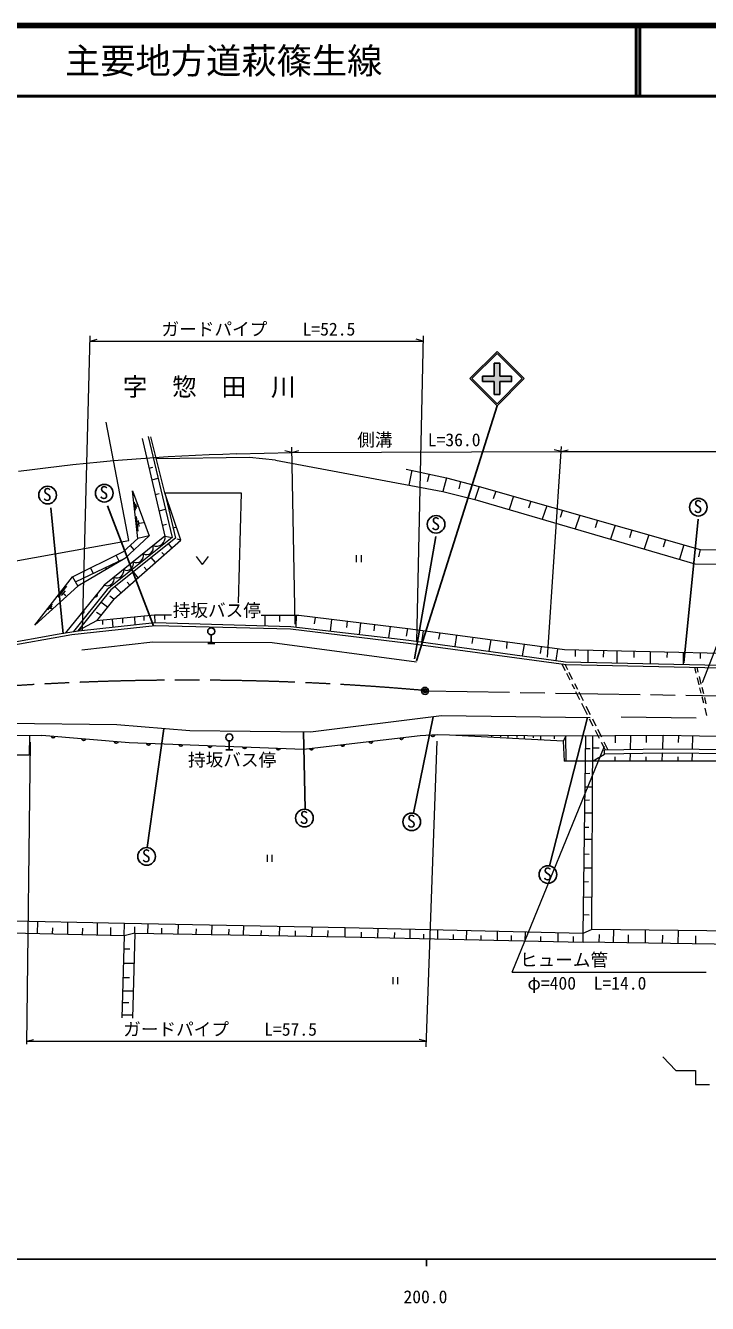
# Model space of a CAD drawing. Units: millimetres, scale not verified. Extents: x 40000 to 680000, y 20000 to 380000.
# Drawn here: x 211136 to 307834, y 198715 to 380000 of the extents above; entities that cross this region are included whole.
import ezdxf
from ezdxf.enums import TextEntityAlignment as Align

# ---------------------------------------------------------------- set-up
doc = ezdxf.new("R2010")
doc.units = ezdxf.units.MM
doc.header["$LTSCALE"] = 1000
doc.header["$PDMODE"] = 32
doc.header["$PDSIZE"] = 500
doc.linetypes.add('CHAIN', pattern=[18.5, 12, -1.5, 3.5, -1.5])
for name, color, linetype, lineweight in [('M-BGD', 7, 'Continuous', 13), ('M-BMK', 2, 'CHAIN', 13), ('M-BMK-SRVR', 3, 'Continuous', 25), ('M-STR-HTXT', 7, 'Continuous', 13), ('M-STR-STRC', 7, 'Continuous', 25), ('M-TTL', 2, 'Continuous', 140), ('M-TTL-BAND', 7, 'Continuous', 25), ('M-TTL-LINE', 7, 'Continuous', 50)]:
    doc.layers.add(name, color=color, linetype=linetype, lineweight=lineweight)
doc.layers.add('M-TTL-TXT', color=7, linetype='Continuous')
doc.styles.add('ＭＳ ゴシック', font='')
doc.styles.get('ＭＳ ゴシック').set_extended_font_data('MS Gothic')

msp = doc.modelspace()

# ---------------------------------------------------------------- hatches: boundary and pattern name
at = {"layer": 'M-STR-STRC'}
msp.add_hatch(color=256, dxfattribs=at).paths.add_polyline_path([(278411, 327664), (278411, 329521), (280053, 329521), (280053, 330242), (278411, 330242), (278411, 332083), (277581, 332083), (277581, 330242), (275938, 330242), (275938, 329521), (277612, 329521), (277612, 327664)])

# ---------------------------------------------------------------- linework, layer by layer
at = {"layer": 'M-BGD'}
for p, q in [((225760, 306943), (222574, 323714)), ((227666, 321437), (230897, 307582)), ((228511, 321708), (231916, 307373)), ((230904, 313699), (228895, 321664)), ((228652, 317210), (229165, 317343)), ((242897, 318720), (229681, 318550)), ((246564, 318323), (242897, 318720)), ((246564, 318323), (270327, 313886)), ((229039, 315547), (229921, 315770)), ((265123, 317082), (270815, 315848)), ((265905, 316913), (265493, 314788)), ((268357, 316381), (268111, 315248)), ((270815, 315848), (270327, 313886)), ((270815, 315848), (275463, 314629)), ((227064, 307245), (226307, 314016)), ((226307, 314016), (228641, 307623)), ((230904, 313699), (241715, 313730)), ((233164, 306975), (230904, 313699)), ((230904, 313699), (232381, 307303)), ((241715, 313730), (241294, 298109)), ((270327, 313886), (274828, 312750)), ((272829, 315320), (272598, 314281)), ((275463, 314629), (274828, 312750)), ((275463, 314629), (306824, 305686)), ((277808, 313960), (277463, 312851)), ((226728, 311252), (226574, 312403)), ((226720, 312133), (226803, 311476)), ((226844, 311825), (227013, 311856)), ((229521, 313483), (230091, 313613)), ((274828, 312750), (306062, 303649)), ((280343, 313237), (279695, 311332)), ((282771, 312545), (282454, 311547)), ((285065, 311890), (284389, 309964)), ((227116, 308285), (226854, 310332)), ((230059, 311175), (230957, 311409)), ((287286, 311257), (286968, 310201)), ((289740, 310557), (289080, 308597)), ((227100, 309795), (227210, 308929)), ((227278, 309388), (227845, 309498)), ((230535, 309135), (231100, 309258)), ((232543, 308822), (232059, 308695)), ((292229, 309848), (291903, 308729)), ((294740, 309131), (294085, 307139)), ((297124, 308452), (296796, 307341)), ((198973, 302127), (225760, 306943)), ((230897, 307582), (222282, 300623)), ((231916, 307373), (222720, 299991)), ((232381, 307303), (223212, 299943)), ((223664, 298631), (233164, 306975)), ((225003, 305373), (227064, 307245)), ((228641, 307623), (225227, 304406)), ((228641, 307623), (227064, 307245)), ((230897, 307582), (231916, 307373)), ((231922, 305884), (231388, 306506)), ((233164, 306975), (232620, 307117)), ((299540, 307763), (298860, 305748)), ((301894, 307091), (301577, 306023)), ((217769, 301777), (225003, 305373)), ((224417, 304021), (223989, 304869)), ((225969, 306250), (226505, 305610)), ((230798, 304896), (230458, 305261)), ((235332, 304695), (236173, 303555)), ((237014, 304695), (236173, 303555)), ((258039, 304854), (258039, 303870)), ((258712, 304854), (258712, 303870)), ((304487, 306352), (303860, 304291)), ((306824, 305686), (306554, 304649)), ((306824, 305686), (340745, 305365)), ((225227, 304406), (218181, 301059)), ((225227, 304406), (218529, 300452)), ((220758, 302283), (220336, 303053)), ((222460, 303091), (222599, 302854)), ((228331, 302730), (227935, 303165)), ((229557, 303806), (228944, 304544)), ((306062, 303649), (341918, 303200)), ((212448, 294953), (217769, 301777)), ((217769, 301777), (218529, 300452)), ((225925, 300616), (225541, 301034)), ((227116, 301662), (226420, 302518)), ((218529, 300452), (212448, 294953)), ((215744, 298928), (217006, 300470)), ((216755, 299827), (216185, 299136)), ((216573, 299392), (216851, 299133)), ((222282, 300623), (216796, 293860)), ((222720, 299991), (217935, 294046)), ((223212, 299943), (218545, 294145)), ((224689, 299531), (223816, 300428)), ((214293, 297107), (214953, 297961)), ((214858, 297660), (214522, 297231)), ((214741, 297413), (214916, 297275)), ((223664, 298631), (221172, 295537)), ((222758, 297506), (221815, 298208)), ((223664, 298631), (223102, 299044)), ((221172, 295537), (218539, 294138)), ((229423, 296367), (221172, 295537)), ((221826, 296349), (221181, 296744)), ((222026, 295623), (222069, 295030)), ((223402, 295761), (223488, 294675)), ((224861, 295908), (224873, 295198)), ((226594, 296083), (226626, 295012)), ((227914, 296216), (227915, 295576)), ((231831, 296350), (229423, 296367)), ((229423, 296367), (229445, 295316)), ((230843, 296357), (230852, 295721)), ((249904, 296323), (244569, 296330)), ((245096, 294889), (245094, 296326)), ((247144, 296308), (247126, 295437)), ((249518, 296324), (249448, 294679)), ((265716, 294393), (249904, 296323)), ((252182, 296045), (252070, 295105)), ((254511, 295761), (254313, 294105)), ((207513, 292203), (215918, 293718)), ((215918, 293718), (217682, 294005)), ((217682, 294005), (218640, 294154)), ((217698, 293624), (229501, 294873)), ((218640, 294154), (229445, 295316)), ((229445, 295316), (248736, 294762)), ((229501, 294873), (248705, 294404)), ((248705, 294404), (265454, 292400)), ((248736, 294762), (265487, 292787)), ((256739, 295489), (256655, 294600)), ((258638, 295257), (258433, 293619)), ((260625, 295014), (260510, 294123)), ((262852, 294742), (262587, 293129)), ((265311, 294442), (265109, 293394)), ((287557, 291419), (265716, 294393)), ((267509, 294148), (267264, 292544)), ((269865, 293828), (269707, 292932)), ((207625, 291837), (217698, 293624)), ((219133, 291425), (229165, 292560)), ((229165, 292560), (246094, 292497)), ((246094, 292497), (266563, 289756)), ((265454, 292400), (287808, 289351)), ((265487, 292787), (287726, 289750)), ((272232, 293505), (272030, 291893)), ((274586, 293185), (274446, 292329)), ((277097, 292843), (276828, 291238)), ((279401, 292529), (279325, 291642)), ((281836, 292198), (281560, 290592)), ((284274, 291866), (284120, 290941)), ((286575, 291552), (286340, 289939)), ((335985, 290333), (287557, 291419)), ((289068, 291385), (289059, 290502)), ((290872, 291344), (290872, 289683)), ((293078, 291295), (293060, 290389)), ((295003, 291252), (294966, 289595)), ((297387, 291198), (297378, 290361)), ((299724, 291146), (299704, 289493)), ((302107, 291092), (302098, 290333)), ((304406, 291041), (304396, 289393)), ((306817, 290987), (306818, 290198)), ((287696, 288459), (287207, 289433)), ((288024, 288622), (287647, 289373)), ((287726, 289750), (336718, 288700)), ((287808, 289351), (336734, 288310)), ((306240, 288119), (306025, 288964)), ((306531, 288269), (306355, 288957)), ((288368, 287123), (287897, 288060)), ((288716, 287246), (288237, 288199)), ((289011, 285843), (288674, 286512)), ((289449, 285788), (289027, 286626)), ((306663, 286457), (306405, 287472)), ((306959, 286589), (306687, 287656)), ((289754, 284364), (289190, 285486)), ((290252, 284189), (289634, 285419)), ((306957, 285305), (306771, 286036)), ((307308, 285218), (307080, 286112)), ((307324, 283864), (307097, 284755)), ((307676, 283772), (307445, 284680)), ((290822, 282240), (290035, 283806)), ((291250, 282203), (290660, 283378)), ((307769, 282118), (307501, 283169)), ((208510, 281023), (224093, 280865)), ((251521, 279792), (270117, 282116)), ((270117, 282116), (291200, 281839)), ((291647, 280598), (291132, 281623)), ((292051, 280611), (291561, 281585)), ((295595, 281933), (306258, 281776)), ((209498, 279318), (213457, 279284)), ((211710, 276553), (211752, 279299)), ((225838, 278233), (213457, 279284)), ((224093, 280865), (234440, 280013)), ((234440, 280013), (251521, 279792)), ((267109, 279225), (250530, 277313)), ((269559, 279368), (267109, 279225)), ((271263, 279354), (269559, 279368)), ((287831, 279181), (271263, 279354)), ((287386, 278497), (271263, 279354)), ((277215, 279292), (277214, 279038)), ((278506, 279278), (278500, 279082)), ((279525, 279268), (279524, 278915)), ((280812, 279254), (280812, 278996)), ((281835, 279243), (281833, 278792)), ((283122, 279230), (283122, 278971)), ((284143, 279219), (284153, 278669)), ((286094, 279199), (286088, 278828)), ((287738, 279182), (287386, 278497)), ((287812, 275642), (287738, 279182)), ((301568, 279276), (287831, 279181)), ((290219, 251227), (290612, 279200)), ((291556, 279206), (291398, 251742)), ((292517, 278866), (291945, 280006)), ((292835, 279051), (292288, 280138)), ((294769, 279229), (294746, 278247)), ((296944, 279244), (296875, 277260)), ((299184, 278278), (299203, 279260)), ((301492, 277345), (301568, 279276)), ((338398, 278698), (301568, 279276)), ((303752, 278292), (303785, 279241)), ((305723, 277303), (305782, 279210)), ((250530, 277313), (225838, 278233)), ((287386, 278497), (287524, 275642)), ((290587, 277445), (291224, 277435)), ((291546, 277520), (292477, 277529)), ((293357, 277195), (292813, 278278)), ((293764, 277202), (293196, 278331)), ((207378, 276532), (211710, 276553)), ((301425, 275652), (287524, 275642)), ((291535, 275645), (293250, 276654)), ((301467, 277346), (293247, 277193)), ((293250, 276654), (293247, 277193)), ((301430, 276784), (293250, 276654)), ((294700, 276264), (294685, 275647)), ((296855, 276712), (296818, 275649)), ((299133, 275650), (299145, 276267)), ((301425, 275652), (301470, 276784)), ((318656, 275648), (301425, 275652)), ((318745, 276604), (301430, 276784)), ((318752, 277171), (301467, 277346)), ((303660, 275651), (303680, 276240)), ((305671, 275651), (305705, 276740)), ((290537, 273912), (291149, 273921)), ((290511, 272005), (291515, 272005)), ((290484, 270117), (291093, 270145)), ((290459, 268323), (291493, 268332)), ((290430, 266285), (291037, 266285)), ((290406, 264556), (291472, 264556)), ((245408, 262342), (245408, 261357)), ((246081, 262342), (246081, 261357)), ((290377, 262481), (291047, 262472)), ((290349, 260500), (291448, 260490)), ((290322, 258537), (290962, 258555)), ((290291, 256378), (291425, 256368)), ((290256, 253870), (291082, 253861)), ((194952, 253327), (225182, 252644)), ((212843, 252923), (212793, 251169)), ((214962, 251119), (214981, 252007)), ((217136, 251070), (217149, 252825)), ((221293, 252732), (221280, 250975)), ((223237, 250930), (223249, 252069)), ((225123, 250887), (225182, 252644)), ((225182, 252644), (256481, 252056)), ((226615, 251252), (226626, 252141)), ((228490, 251219), (228517, 252581)), ((232782, 251143), (232811, 252501)), ((237539, 251059), (237589, 252411)), ((242051, 250979), (242105, 252326)), ((247145, 250889), (247182, 252231)), ((251751, 250808), (251807, 252144)), ((256447, 250725), (256481, 252056)), ((256481, 252056), (290219, 251227)), ((225123, 250887), (193998, 251599)), ((219230, 251022), (219237, 251950)), ((225123, 250887), (224766, 239214)), ((226615, 251252), (225123, 250887)), ((226615, 251252), (226287, 239180)), ((226615, 251252), (256447, 250725)), ((230443, 251184), (230462, 251949)), ((235336, 251098), (235361, 251872)), ((239972, 251016), (239997, 251793)), ((244561, 250935), (244573, 251621)), ((249404, 250849), (249417, 251583)), ((254013, 250768), (254050, 251644)), ((256447, 250725), (290227, 249945)), ((258761, 250671), (258778, 251364)), ((261097, 250617), (261122, 251942)), ((263468, 250563), (263487, 251320)), ((265671, 250512), (265689, 251830)), ((267608, 250467), (267621, 251120)), ((269583, 250421), (269624, 251733)), ((271826, 250370), (271840, 251041)), ((273657, 250327), (273694, 251633)), ((275750, 250279), (275769, 250933)), ((278050, 250226), (278050, 251526)), ((280050, 250180), (280059, 250924)), ((282003, 250135), (282040, 251428)), ((284218, 250083), (284218, 250756)), ((286654, 250027), (286666, 251315)), ((288843, 249977), (288856, 250770)), ((290219, 251227), (291398, 251742)), ((290227, 249945), (290219, 251227)), ((336436, 251249), (291398, 251742)), ((292501, 249911), (292518, 251075)), ((294531, 249881), (294558, 251708)), ((296642, 249850), (296659, 251014)), ((299037, 249815), (299064, 251658)), ((301474, 249779), (301491, 250942)), ((303701, 249746), (303728, 251607)), ((306194, 249709), (306211, 250873)), ((225066, 249023), (225915, 249026)), ((336398, 249264), (290227, 249945)), ((225004, 247003), (226500, 246991)), ((224942, 244959), (225853, 244955)), ((263223, 245012), (263223, 244027)), ((263896, 245012), (263896, 244027)), ((224884, 243075), (226393, 243065)), ((224832, 241392), (225776, 241385)), ((224779, 239649), (226300, 239637)), ((301507, 233711), (303369, 231763)), ((303369, 231763), (306138, 231763)), ((306138, 231763), (306138, 229763)), ((306138, 229763), (308138, 229763))]:
    msp.add_line(p, q, dxfattribs=at)
at = {"layer": 'M-BGD', "lineweight": 25}
for p, q in [((229264, 294848), (222755, 311855)), ((216477, 293716), (214716, 311592)), ((304494, 289585), (306530, 309955)), ((266286, 290144), (269339, 307526)), ((236962, 292327), (237962, 292327)), ((237462, 292327), (237462, 293558)), ((268933, 281956), (266141, 268264)), ((290819, 281820), (285452, 260788)), ((230763, 280221), (228398, 263375)), ((250537, 279876), (250779, 268817)), ((240028, 277275), (240028, 278506)), ((239528, 277275), (240528, 277275))]:
    msp.add_line(p, q, dxfattribs=at)
for centre, radius in [((214261, 313395), 1250), ((222299, 313658), 1250), ((306542, 311673), 1250), ((269351, 309244), 1250), ((237462, 294058), 500), ((240028, 279006), 500), ((250685, 267570), 1250), ((265900, 267038), 1250), ((228304, 262129), 1250), ((285211, 259561), 1250)]:
    msp.add_circle(centre, radius, dxfattribs=at)
at = {"layer": 'M-BGD'}
for centre, radius, start, end in [((229677, 307365), 1240, 247.8145, 10.04602), ((226866, 304796), 982, 240.82799, 17.03253), ((228285, 305925), 969, 240.26653, 17.59398), ((224087, 302603), 962, 243.93323, 13.92728), ((225488, 303654), 944, 240.29708, 17.56343), ((222695, 301525), 992, 245.40483, 12.45568)]:
    msp.add_arc(centre, radius, start, end, dxfattribs=at)
at = {"layer": 'M-BGD', "lineweight": 25}
for centre, start, end in [((221057, 299201), 243.20852, 37.84776), ((219135, 296833), 243.20852, 37.84776), ((268897, 279386), 196.03723, 350.67647), ((215062, 279204), 187.82615, 342.46538), ((219384, 278837), 187.82615, 342.46538), ((224014, 278444), 187.82615, 342.46538), ((228562, 278187), 190.54665, 345.18588), ((233160, 278016), 190.54665, 345.18588), ((237301, 277862), 190.54665, 345.18588), ((242220, 277679), 190.54665, 345.18588), ((246990, 277501), 190.54665, 345.18588), ((251678, 277502), 199.25886, 353.8981), ((256105, 278012), 199.25886, 353.8981), ((260099, 278473), 199.25886, 353.8981), ((264424, 278971), 199.25886, 353.8981)]:
    msp.add_arc(centre, 256, start, end, dxfattribs=at)
at = {"layer": 'M-BMK'}
msp.add_line((267776, 285614), (367027, 283955), dxfattribs=at)
msp.add_arc((234242, -93073), 380212, 84.93943, 100.04007, dxfattribs=at)
at = {"layer": 'M-BMK-SRVR'}
msp.add_circle((267787, 285615), 500, dxfattribs=at)
msp.add_point((267787, 285615), dxfattribs=at)
at = {"layer": 'M-STR-HTXT'}
for p, q in [((219229, 294217), (220302, 335982)), ((220283, 335245), (221283, 335495)), ((267529, 335245), (266529, 335495)), ((266636, 292630), (267545, 335982)), ((220283, 335245), (267529, 335245)), ((307147, 286826), (322957, 327747)), ((241059, 319230), (248896, 319441)), ((248896, 319441), (247889, 319664)), ((249357, 295084), (248882, 320177)), ((248896, 319441), (249895, 319694)), ((248896, 319441), (287092, 319555)), ((285162, 290411), (287141, 320290)), ((287092, 319555), (286091, 319802)), ((287092, 319555), (288092, 319805)), ((287092, 319555), (384760, 319555)), ((211801, 278320), (211273, 235477)), ((267933, 235123), (269513, 278503)), ((280135, 245727), (293259, 277764)), ((280135, 245727), (307635, 245727)), ((211278, 235921), (212278, 236171)), ((211278, 235921), (267962, 235921)), ((267962, 235921), (266962, 236171))]:
    msp.add_line(p, q, dxfattribs=at)
msp.add_arc((248835, 30685), 288649, 91.54381, 97.70622, dxfattribs=at)
at = {"layer": 'M-STR-STRC'}
for p, q in [((274141, 329919), (278001, 333780)), ((278001, 333780), (281862, 329919)), ((274438, 329919), (278001, 333483)), ((277581, 330242), (277581, 332083)), ((277581, 332083), (278411, 332083)), ((278001, 333483), (281565, 329919)), ((278411, 332083), (278411, 330242)), ((275938, 330242), (275938, 329521)), ((275938, 330242), (277581, 330242)), ((278411, 330242), (280053, 330242)), ((280053, 330242), (280053, 329521)), ((278001, 326059), (274141, 329919)), ((278001, 326356), (274438, 329919)), ((277612, 329521), (275938, 329521)), ((277612, 327664), (277612, 329521)), ((281862, 329919), (278001, 326059)), ((281565, 329919), (278001, 326356)), ((278411, 329521), (278411, 327664)), ((280085, 329521), (278411, 329521)), ((278411, 327664), (277612, 327664)), ((266585, 289900), (278001, 326059))]:
    msp.add_line(p, q, dxfattribs=at)
at = {"layer": 'M-TTL'}
msp.add_line((680000, 380000), (40000, 380000), dxfattribs=at)
at = {"layer": 'M-TTL-BAND'}
for p, q in [((40000, 205000), (579000, 205000)), ((268000, 205000), (268000, 204000))]:
    msp.add_line(p, q, dxfattribs=at)
at = {"layer": 'M-TTL-LINE'}
for p, q in [((297750, 380000), (297750, 370000)), ((298250, 380000), (298250, 370000)), ((40000, 370000), (680000, 370000))]:
    msp.add_line(p, q, dxfattribs=at)

# ---------------------------------------------------------------- texts
at = {"layer": 'M-BGD', "style": 'ＭＳ ゴシック'}
for s, height, p in [('字\u3000惣\u3000田\u3000川', 2566, (224923, 326696)), ('S', 1833, (213582, 312022)), ('S', 1833, (221621, 312284)), ('S', 1833, (305864, 310300)), ('S', 1833, (268672, 307871)), ('持坂バス停', 1833, (232010, 295579)), ('持坂バス停', 1833, (234176, 274366)), ('S', 1833, (250006, 266197)), ('S', 1833, (265221, 265664)), ('S', 1833, (227625, 260755)), ('S', 1833, (284533, 258188))]:
    msp.add_text(s, height=height, dxfattribs=at).set_placement(p, align=Align.BOTTOM_LEFT)
at = {"layer": 'M-STR-HTXT', "style": 'ＭＳ ゴシック'}
for s, p in [('ガードパイプ\u3000\u3000L=52.5', (230418, 335469)), ('側溝\u3000\u3000L=36.0', (258173, 319769)), ('ヒューム管', (281250, 245989)), ('φ=400  L=14.0', (282317, 242683)), ('ガードパイプ\u3000\u3000L=57.5', (224976, 236145))]:
    msp.add_text(s, height=1833, dxfattribs=at).set_placement(p, align=Align.BOTTOM_LEFT)
at = {"layer": 'M-TTL-BAND', "style": 'ＭＳ ゴシック'}
msp.add_text('200.0', height=1833, dxfattribs=at).set_placement((267844, 198195), align=Align.BOTTOM_CENTER)
at = {"layer": 'M-TTL-TXT', "style": 'ＭＳ ゴシック'}
msp.add_text('主要地方道萩篠生線', height=3666, dxfattribs=at).set_placement((216734, 375000), align=Align.MIDDLE_LEFT)

doc.saveas('drawing.dxf')
